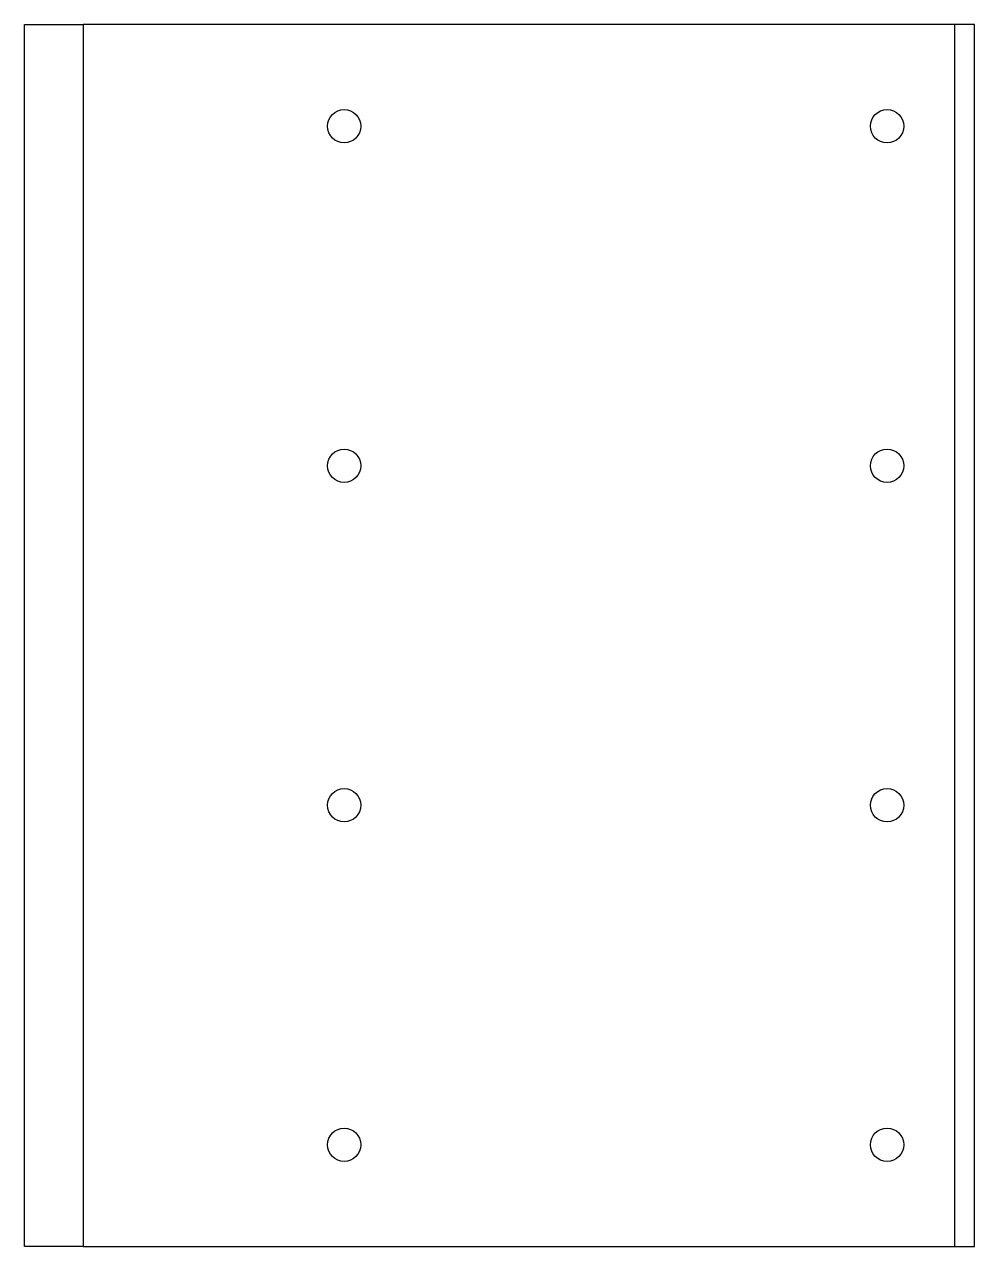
# Model space of a CAD drawing. Header units: millimetres. Extents: x -100 to 40, y -180 to 0.
import ezdxf

# ---------------------------------------------------------------- set-up
doc = ezdxf.new("R2010")
doc.units = ezdxf.units.MM
doc.layers.get('0').update_dxf_attribs({"linetype": 'CONTINUOUS'})

msp = doc.modelspace()

# ---------------------------------------------------------------- linework, layer by layer
for p, q in [((37.11, 0), (-91.34, 0)), ((37.11, -180), (37.11, 0)), ((40, 0), (37.11, 0)), ((40, -180), (40, 0)), ((-91.34, -180), (37.11, -180)), ((37.11, -180), (40, -180))]:
    msp.add_line(p, q)
msp.add_lwpolyline([(-100, 0), (-91.34, 0), (-91.34, -180), (-100, -180)], close=True)
for centre in [(-52.89, -15), (27.11, -15), (-52.89, -65), (27.11, -65), (-52.89, -115), (27.11, -115), (-52.89, -165), (27.11, -165)]:
    msp.add_circle(centre, 2.45)

doc.saveas('drawing.dxf')
